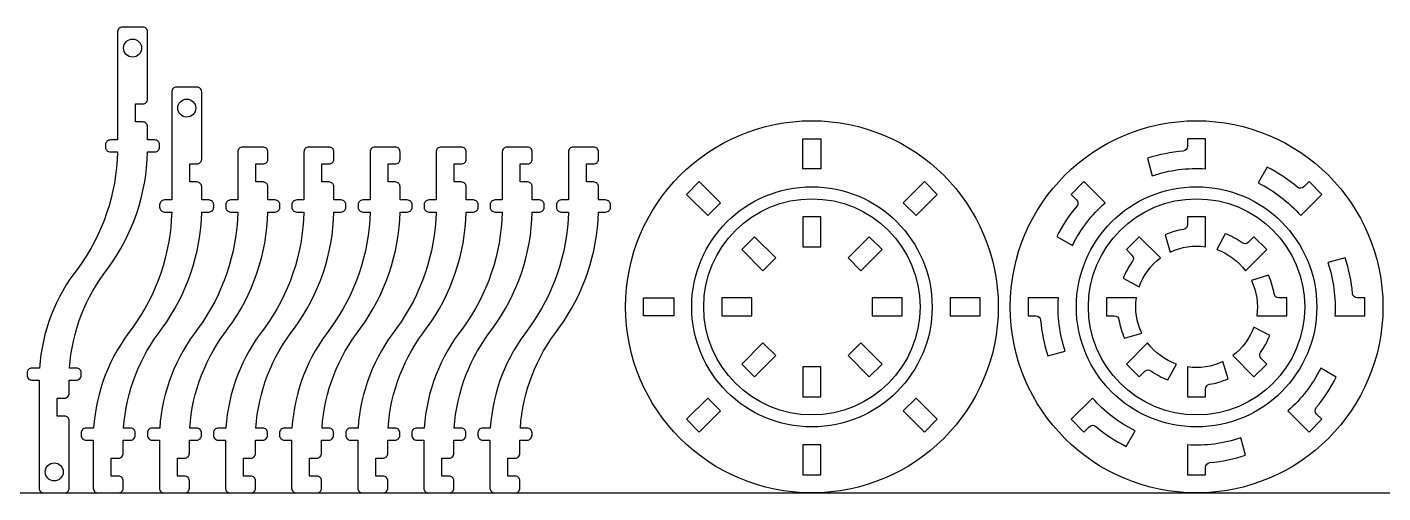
# Model space of a CAD drawing. Header units: inches. Extents: x 59 to 285, y 71 to 149.
import ezdxf

# ---------------------------------------------------------------- set-up
doc = ezdxf.new("R2010")
doc.units = ezdxf.units.IN
doc.header["$MEASUREMENT"] = 0
for name, color, linetype in [('2', 3, 'Continuous'), ('3', 30, 'Continuous'), ('4', 5, 'Continuous'), ('5', 86, 'Continuous')]:
    doc.layers.add(name, color=color, linetype=linetype)

msp = doc.modelspace()

# ---------------------------------------------------------------- linework, layer by layer
msp.add_xline((63.94, 71.15), (1, 0))
at = {"layer": '2', "flags": 128}
for points in [[(191.51, 125.15), (188.51, 125.15), (188.51, 130.15), (191.51, 130.15)], [(174.8, 119.48), (172.68, 117.36), (169.15, 120.89), (171.27, 123.01)], [(205.21, 119.48), (207.33, 117.36), (210.86, 120.89), (208.74, 123.01)], [(188.51, 112.15), (191.51, 112.15), (191.51, 117.15), (188.51, 117.15)], [(181.87, 108.16), (183.99, 110.29), (180.46, 113.82), (178.34, 111.7)], [(201.67, 111.7), (199.55, 113.82), (196.02, 110.29), (198.14, 108.16)], [(167.01, 103.65), (167.01, 100.65), (162.01, 100.65), (162.01, 103.65)], [(180.01, 100.65), (180.01, 103.65), (175.01, 103.65), (175.01, 100.65)], [(205.01, 100.65), (205.01, 103.65), (200.01, 103.65), (200.01, 100.65)], [(213.01, 103.65), (213.01, 100.65), (218.01, 100.65), (218.01, 103.65)], [(183.99, 94.02), (181.87, 96.14), (178.34, 92.61), (180.46, 90.49)], [(199.55, 90.49), (201.67, 92.61), (198.14, 96.14), (196.02, 94.02)], [(188.51, 87.15), (191.51, 87.15), (191.51, 92.15), (188.51, 92.15)], [(172.68, 86.95), (174.8, 84.83), (171.27, 81.29), (169.15, 83.42)], [(207.33, 86.95), (205.21, 84.83), (208.74, 81.29), (210.86, 83.42)], [(191.51, 79.15), (188.51, 79.15), (188.51, 74.15), (191.51, 74.15)]]:
    msp.add_lwpolyline(points, close=True, dxfattribs=at)
for points in [[(246.63, 123.99, -0.098), (255.51, 125.15), (255.51, 130.15), (252.51, 130.15), (252.51, 128.9, -0.389304), (251.77, 128.1, 0.058151), (245.86, 126.89)], [(264.23, 122.81, -0.098), (271.33, 117.36), (274.86, 120.89), (272.74, 123.01), (271.86, 122.13, -0.389304), (270.78, 122.08, 0.058151), (265.74, 125.41)], [(233.35, 112.38, -0.098), (238.8, 119.48), (235.27, 123.01), (233.15, 120.89), (234.03, 120, -0.389304), (234.08, 118.92, 0.058151), (230.75, 113.89)], [(275.84, 109.53, -0.098), (277.01, 100.65), (282.01, 100.65), (282.01, 103.65), (280.75, 103.65, -0.389304), (279.95, 104.39, 0.058151), (278.74, 110.3)], [(232.17, 94.78, -0.098), (231.01, 103.65), (226.01, 103.65), (226.01, 100.65), (227.26, 100.65, -0.389304), (228.06, 99.92, 0.058151), (229.27, 94.01)], [(274.66, 91.93, -0.098), (269.21, 84.83), (272.74, 81.29), (274.86, 83.42), (273.98, 84.3, -0.389304), (273.93, 85.38, 0.058151), (277.26, 90.42)], [(243.78, 81.5, -0.098), (236.68, 86.95), (233.15, 83.42), (235.27, 81.29), (236.15, 82.18, -0.389304), (237.24, 82.23, 0.058151), (242.27, 78.9)], [(261.38, 80.32, -0.098), (252.51, 79.15), (252.51, 74.15), (255.51, 74.15), (255.51, 75.41, -0.389304), (256.24, 76.21, 0.058151), (262.15, 77.42)]]:
    msp.add_lwpolyline(points, format="xyb", close=True, dxfattribs=at)
at = {"layer": '2'}
for points in [[(249.64, 111.27, -0.15), (255.51, 112.15), (255.51, 117.15), (252.51, 117.15), (252.51, 115.85, -0.366275), (251.84, 115.06, 0.061642), (248.76, 114.14)], [(244.47, 105.51, -0.15), (247.99, 110.29), (244.46, 113.82), (242.34, 111.7), (243.26, 110.78, -0.366275), (243.35, 109.75, 0.061642), (241.82, 106.92)], [(257.37, 111.69, -0.15), (262.14, 108.16), (265.67, 111.7), (263.55, 113.82), (262.63, 112.9, -0.366275), (261.6, 112.81, 0.061642), (258.77, 114.34)], [(263.13, 106.52, -0.15), (264.01, 100.65), (269.01, 100.65), (269.01, 103.65), (267.7, 103.65, -0.366275), (266.91, 104.32, 0.061642), (265.99, 107.4)], [(244.89, 97.79, -0.15), (244.01, 103.65), (239.01, 103.65), (239.01, 100.65), (240.31, 100.65, -0.366275), (241.1, 99.99, 0.061642), (242.02, 96.91)], [(263.54, 98.79, -0.15), (260.02, 94.02), (263.55, 90.49), (265.67, 92.61), (264.75, 93.53, -0.366275), (264.66, 94.56, 0.061642), (266.19, 97.39)], [(250.65, 92.62, -0.15), (245.87, 96.14), (242.34, 92.61), (244.46, 90.49), (245.38, 91.41, -0.366275), (246.41, 91.5, 0.061642), (249.24, 89.97)], [(258.37, 93.03, -0.15), (252.51, 92.15), (252.51, 87.15), (255.51, 87.15), (255.51, 88.46, -0.366275), (256.17, 89.25, 0.061642), (259.25, 90.17)]]:
    msp.add_lwpolyline(points, format="xyb", close=True, dxfattribs=at)
for centre in [(76.99, 145.25), (85.99, 135.25), (63.94, 74.66)]:
    msp.add_circle(centre, 1.5, dxfattribs=at)
at = {"layer": '3', "flags": 128}
for points in [[(74.49, 129.95), (73.29, 129.95, 0.414214), (72.49, 129.15), (72.49, 128.75, 0.414214), (73.29, 127.95), (74.49, 127.95, -0.151729), (67.91, 108.58, 0.151664), (61.5, 91.95), (60.24, 91.95, 0.414214), (59.44, 91.15), (59.44, 90.75, 0.414214), (60.24, 89.95), (61.44, 89.95), (61.44, 71.95, 0.414214), (62.24, 71.15), (65.64, 71.15, 0.414214), (66.44, 71.95), (66.44, 83.15, 0.414214), (65.64, 83.95), (64.44, 83.95), (64.44, 86.95), (65.64, 86.95, 0.414214), (66.44, 87.75), (66.44, 89.95), (67.64, 89.95, 0.414214), (68.44, 90.75), (68.44, 91.15, 0.414214), (67.64, 91.95), (66.5, 91.95, -0.151664), (72.91, 108.58, 0.151729), (79.49, 127.95), (80.69, 127.95, 0.414214), (81.49, 128.75), (81.49, 129.15, 0.414214), (80.69, 129.95), (79.49, 129.95), (79.49, 132.15, 0.414214), (78.69, 132.95), (77.49, 132.95), (77.49, 135.95), (78.69, 135.95, 0.414214), (79.49, 136.75), (79.49, 147.95, 0.414214), (78.69, 148.75), (75.29, 148.75, 0.414214), (74.49, 147.95)], [(83.49, 119.95), (82.29, 119.95, 0.414214), (81.49, 119.15), (81.49, 118.75, 0.414214), (82.29, 117.95), (83.49, 117.95, -0.151729), (76.91, 98.58, 0.151664), (70.5, 81.95), (69.24, 81.95, 0.414214), (68.44, 81.15), (68.44, 80.75, 0.414214), (69.24, 79.95), (70.44, 79.95), (70.44, 71.95, 0.414214), (71.24, 71.15), (74.64, 71.15, 0.414214), (75.44, 71.95), (75.44, 73.15, 0.414214), (74.64, 73.95), (73.44, 73.95), (73.44, 76.95), (74.64, 76.95, 0.414214), (75.44, 77.75), (75.44, 79.95), (76.64, 79.95, 0.414214), (77.44, 80.75), (77.44, 81.15, 0.414214), (76.64, 81.95), (75.5, 81.95, -0.151664), (81.91, 98.58, 0.151729), (88.49, 117.95), (89.69, 117.95, 0.414214), (90.49, 118.75), (90.49, 119.15, 0.414214), (89.69, 119.95), (88.49, 119.95), (88.49, 122.15, 0.414214), (87.69, 122.95), (86.49, 122.95), (86.49, 125.95), (87.69, 125.95, 0.414214), (88.49, 126.75), (88.49, 137.95, 0.414214), (87.69, 138.75), (84.29, 138.75, 0.414214), (83.49, 137.95)], [(94.49, 119.95), (93.29, 119.95, 0.414214), (92.49, 119.15), (92.49, 118.75, 0.414214), (93.29, 117.95), (94.49, 117.95, -0.151729), (87.91, 98.58, 0.151664), (81.5, 81.95), (80.24, 81.95, 0.414214), (79.44, 81.15), (79.44, 80.75, 0.414214), (80.24, 79.95), (81.44, 79.95), (81.44, 71.95, 0.414214), (82.24, 71.15), (85.64, 71.15, 0.414214), (86.44, 71.95), (86.44, 73.15, 0.414214), (85.64, 73.95), (84.44, 73.95), (84.44, 76.95), (85.64, 76.95, 0.414214), (86.44, 77.75), (86.44, 79.95), (87.64, 79.95, 0.414214), (88.44, 80.75), (88.44, 81.15, 0.414214), (87.64, 81.95), (86.5, 81.95, -0.151664), (92.91, 98.58, 0.151729), (99.49, 117.95), (100.69, 117.95, 0.414214), (101.49, 118.75), (101.49, 119.15, 0.414214), (100.69, 119.95), (99.49, 119.95), (99.49, 122.15, 0.414214), (98.69, 122.95), (97.49, 122.95), (97.49, 125.95), (98.69, 125.95, 0.414214), (99.49, 126.75), (99.49, 127.95, 0.414214), (98.69, 128.75), (95.29, 128.75, 0.414214), (94.49, 127.95)], [(105.49, 119.95), (104.29, 119.95, 0.414214), (103.49, 119.15), (103.49, 118.75, 0.414214), (104.29, 117.95), (105.49, 117.95, -0.151729), (98.91, 98.58, 0.151664), (92.5, 81.95), (91.24, 81.95, 0.414214), (90.44, 81.15), (90.44, 80.75, 0.414214), (91.24, 79.95), (92.44, 79.95), (92.44, 71.95, 0.414214), (93.24, 71.15), (96.64, 71.15, 0.414214), (97.44, 71.95), (97.44, 73.15, 0.414214), (96.64, 73.95), (95.44, 73.95), (95.44, 76.95), (96.64, 76.95, 0.414214), (97.44, 77.75), (97.44, 79.95), (98.64, 79.95, 0.414214), (99.44, 80.75), (99.44, 81.15, 0.414214), (98.64, 81.95), (97.5, 81.95, -0.151664), (103.91, 98.58, 0.151729), (110.49, 117.95), (111.69, 117.95, 0.414214), (112.49, 118.75), (112.49, 119.15, 0.414214), (111.69, 119.95), (110.49, 119.95), (110.49, 122.15, 0.414214), (109.69, 122.95), (108.49, 122.95), (108.49, 125.95), (109.69, 125.95, 0.414214), (110.49, 126.75), (110.49, 127.95, 0.414214), (109.69, 128.75), (106.29, 128.75, 0.414214), (105.49, 127.95)], [(116.49, 119.95), (115.29, 119.95, 0.414214), (114.49, 119.15), (114.49, 118.75, 0.414214), (115.29, 117.95), (116.49, 117.95, -0.151729), (109.91, 98.58, 0.151664), (103.5, 81.95), (102.24, 81.95, 0.414214), (101.44, 81.15), (101.44, 80.75, 0.414214), (102.24, 79.95), (103.44, 79.95), (103.44, 71.95, 0.414214), (104.24, 71.15), (107.64, 71.15, 0.414214), (108.44, 71.95), (108.44, 73.15, 0.414214), (107.64, 73.95), (106.44, 73.95), (106.44, 76.95), (107.64, 76.95, 0.414214), (108.44, 77.75), (108.44, 79.95), (109.64, 79.95, 0.414214), (110.44, 80.75), (110.44, 81.15, 0.414214), (109.64, 81.95), (108.5, 81.95, -0.151664), (114.91, 98.58, 0.151729), (121.49, 117.95), (122.69, 117.95, 0.414214), (123.49, 118.75), (123.49, 119.15, 0.414214), (122.69, 119.95), (121.49, 119.95), (121.49, 122.15, 0.414214), (120.69, 122.95), (119.49, 122.95), (119.49, 125.95), (120.69, 125.95, 0.414214), (121.49, 126.75), (121.49, 127.95, 0.414214), (120.69, 128.75), (117.29, 128.75, 0.414214), (116.49, 127.95)], [(127.49, 119.95), (126.29, 119.95, 0.414214), (125.49, 119.15), (125.49, 118.75, 0.414214), (126.29, 117.95), (127.49, 117.95, -0.151729), (120.91, 98.58, 0.151664), (114.5, 81.95), (113.24, 81.95, 0.414214), (112.44, 81.15), (112.44, 80.75, 0.414214), (113.24, 79.95), (114.44, 79.95), (114.44, 71.95, 0.414214), (115.24, 71.15), (118.64, 71.15, 0.414214), (119.44, 71.95), (119.44, 73.15, 0.414214), (118.64, 73.95), (117.44, 73.95), (117.44, 76.95), (118.64, 76.95, 0.414214), (119.44, 77.75), (119.44, 79.95), (120.64, 79.95, 0.414214), (121.44, 80.75), (121.44, 81.15, 0.414214), (120.64, 81.95), (119.5, 81.95, -0.151664), (125.91, 98.58, 0.151729), (132.49, 117.95), (133.69, 117.95, 0.414214), (134.49, 118.75), (134.49, 119.15, 0.414214), (133.69, 119.95), (132.49, 119.95), (132.49, 122.15, 0.414214), (131.69, 122.95), (130.49, 122.95), (130.49, 125.95), (131.69, 125.95, 0.414214), (132.49, 126.75), (132.49, 127.95, 0.414214), (131.69, 128.75), (128.29, 128.75, 0.414214), (127.49, 127.95)], [(138.49, 119.95), (137.29, 119.95, 0.414214), (136.49, 119.15), (136.49, 118.75, 0.414214), (137.29, 117.95), (138.49, 117.95, -0.151729), (131.91, 98.58, 0.151664), (125.5, 81.95), (124.24, 81.95, 0.414214), (123.44, 81.15), (123.44, 80.75, 0.414214), (124.24, 79.95), (125.44, 79.95), (125.44, 71.95, 0.414214), (126.24, 71.15), (129.64, 71.15, 0.414214), (130.44, 71.95), (130.44, 73.15, 0.414214), (129.64, 73.95), (128.44, 73.95), (128.44, 76.95), (129.64, 76.95, 0.414214), (130.44, 77.75), (130.44, 79.95), (131.64, 79.95, 0.414214), (132.44, 80.75), (132.44, 81.15, 0.414214), (131.64, 81.95), (130.5, 81.95, -0.151664), (136.91, 98.58, 0.151729), (143.49, 117.95), (144.69, 117.95, 0.414214), (145.49, 118.75), (145.49, 119.15, 0.414214), (144.69, 119.95), (143.49, 119.95), (143.49, 122.15, 0.414214), (142.69, 122.95), (141.49, 122.95), (141.49, 125.95), (142.69, 125.95, 0.414214), (143.49, 126.75), (143.49, 127.95, 0.414214), (142.69, 128.75), (139.29, 128.75, 0.414214), (138.49, 127.95)], [(149.49, 119.95), (148.29, 119.95, 0.414214), (147.49, 119.15), (147.49, 118.75, 0.414214), (148.29, 117.95), (149.49, 117.95, -0.151729), (142.91, 98.58, 0.151664), (136.5, 81.95), (135.24, 81.95, 0.414214), (134.44, 81.15), (134.44, 80.75, 0.414214), (135.24, 79.95), (136.44, 79.95), (136.44, 71.95, 0.414214), (137.24, 71.15), (140.64, 71.15, 0.414214), (141.44, 71.95), (141.44, 73.15, 0.414214), (140.64, 73.95), (139.44, 73.95), (139.44, 76.95), (140.64, 76.95, 0.414214), (141.44, 77.75), (141.44, 79.95), (142.64, 79.95, 0.414214), (143.44, 80.75), (143.44, 81.15, 0.414214), (142.64, 81.95), (141.5, 81.95, -0.151664), (147.91, 98.58, 0.151729), (154.49, 117.95), (155.69, 117.95, 0.414214), (156.49, 118.75), (156.49, 119.15, 0.414214), (155.69, 119.95), (154.49, 119.95), (154.49, 122.15, 0.414214), (153.69, 122.95), (152.49, 122.95), (152.49, 125.95), (153.69, 125.95, 0.414214), (154.49, 126.75), (154.49, 127.95, 0.414214), (153.69, 128.75), (150.29, 128.75, 0.414214), (149.49, 127.95)]]:
    msp.add_lwpolyline(points, format="xyb", close=True, dxfattribs=at)
at = {"layer": '3'}
for centre in [(190.01, 102.15), (254.01, 102.15)]:
    msp.add_circle(centre, 18, dxfattribs=at)
at = {"layer": '4'}
for centre in [(190.01, 102.15), (254.01, 102.15)]:
    msp.add_circle(centre, 20, dxfattribs=at)
at = {"layer": '5'}
for centre in [(190.01, 102.15), (254.01, 102.15)]:
    msp.add_circle(centre, 31, dxfattribs=at)

doc.saveas('drawing.dxf')
